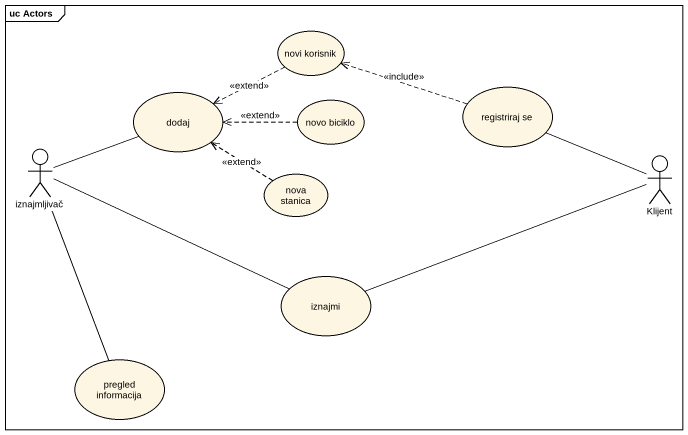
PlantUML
@startuml
mainframe uc Actors
usecase "novi korisnik" as novi_korisnik
usecase "registriraj se" as registriraj_se
usecase dodaj
usecase "novo biciklo" as novo_biciklo
actor iznajmljivač
actor Klijent
usecase "nova stanica" as nova_stanica
usecase iznajmi
usecase "pregled informacija" as pregled_informacija
novi_korisnik .left.> dodaj : <<extend>>
registriraj_se .left.> novi_korisnik : <<include>>
novo_biciklo .left.> dodaj : <<extend>>
iznajmljivač -right- dodaj
iznajmljivač -right- iznajmi
iznajmljivač -- pregled_informacija
Klijent -left- registriraj_se
Klijent -left- iznajmi
nova_stanica .up.> dodaj : <<extend>>
@enduml
